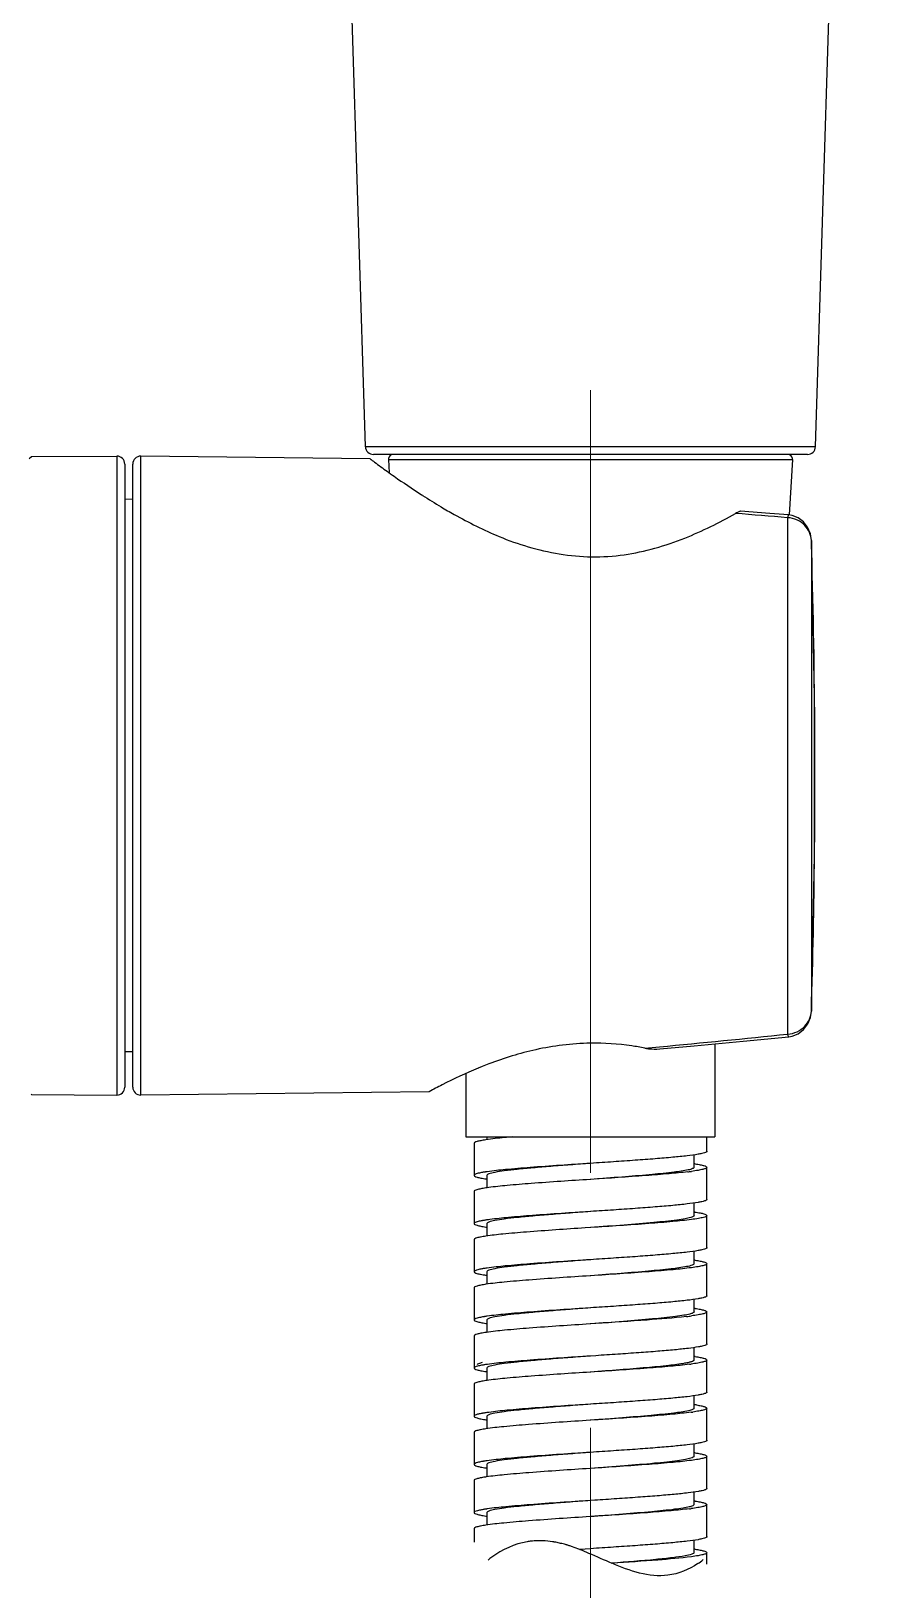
# Model space of a CAD drawing. Extents: x 0 to 3160, y 0 to 2315.
# Drawn here: x 1161 to 1213.7, y 747.1 to 844.2 of the extents above; entities that cross this region are included whole.
import ezdxf

# ---------------------------------------------------------------- set-up
doc = ezdxf.new("R2010")
doc.units = 0
doc.header["$LTSCALE"] = 10
doc.header["$MEASUREMENT"] = 0
doc.linetypes.add('CENTER2', pattern=[28.575000000000003, 19.05, -3.175, 3.175, -3.175])
doc.layers.add('Cneter', color=1, linetype='CENTER2', lineweight=13)
doc.layers.add('DEF_LAYER_ASSEM_MEMBER', color=7, linetype='CONTINUOUS')

msp = doc.modelspace()

# ---------------------------------------------------------------- linework, layer by layer
at = {"layer": 'Cneter', "lineweight": 5, "ltscale": 0.5}
msp.add_line((1195.852421670226, 344.4308656690952), (1195.852421670225, 821.803184180372), dxfattribs=at)
at = {"layer": 'DEF_LAYER_ASSEM_MEMBER', "color": 7, "linetype": 'Continuous'}
for p, q in [((1181.837313197425, 818.287597134572), (1178.018502439025, 940.727597138972)), ((1209.867530142924, 818.287597134572), (1213.686340901325, 940.727597138972)), ((1160.905717692024, 817.558895731372), (1161.047325866724, 817.6678434364719)), ((1161.047325866724, 817.6678434364719), (1161.052421670224, 817.671776772972)), ((1161.052418028024, 817.671776751372), (1166.352421670224, 817.703184180372)), ((1166.352421670224, 817.703184180372), (1166.352421670224, 777.9031841803719)), ((1182.128562147725, 817.534435474972), (1167.852421670224, 817.703184180372)), ((1167.852421670224, 777.9031841803719), (1167.852421670224, 817.703184180372)), ((1209.367773058125, 817.803184180372), (1182.337070282224, 817.803184180372)), ((1183.271890622825, 817.484869618472), (1183.322133041725, 816.6634133302721)), ((1208.432952717524, 817.484869618472), (1208.222001098425, 814.035841133872)), ((1166.852421670224, 817.203184180372), (1166.852421670224, 778.4031841803719)), ((1167.352421670224, 778.4031841803719), (1167.352421670224, 817.203184180372)), ((1167.352421670224, 815.0077236970719), (1166.852421670224, 815.013633862572)), ((1185.328347249525, 815.300245571672), (1185.386190120925, 815.2630016835719)), ((1185.386190120925, 815.2630016835719), (1185.396871345924, 815.256138168172)), ((1167.352421670224, 780.598644663672), (1166.852421670224, 780.592734498172)), ((1203.602421670225, 781.092878354772), (1203.602421670225, 775.303184180372)), ((1188.102421670225, 779.249347691272), (1188.102421670225, 775.303184180372)), ((1161.051931880124, 777.934594490272), (1166.352421670224, 777.9031841803719)), ((1185.805731297524, 778.115398242172), (1167.852421670224, 777.9031841803719)), ((1188.102421670225, 775.303184180372), (1203.602421670225, 775.303184180372)), ((1188.602421670225, 774.9031841803719), (1188.602421670225, 772.9031841803719)), ((1189.402421670225, 775.303184180372), (1189.402421670225, 775.124036578772)), ((1203.102421670225, 774.4031841803719), (1203.102421670225, 775.303184180372)), ((1202.302421670224, 773.4031841803719), (1202.302421670224, 774.1812438067719)), ((1189.402421670225, 772.9031841803719), (1189.402421670225, 772.125927574672)), ((1195.872296243125, 773.654492978572), (1195.852421676525, 773.6531840744719)), ((1203.102421670225, 771.4031841803719), (1203.102421670225, 773.4031841803719)), ((1188.602421670225, 771.9031841803719), (1188.602421670225, 769.9031841803719)), ((1195.852421685525, 772.6531839807719), (1195.832670973824, 772.651883254772)), ((1195.872114605924, 772.654480901172), (1195.852421685525, 772.6531839807719)), ((1202.302421670224, 770.4031841803719), (1202.302421670224, 771.182674673372)), ((1189.402421670225, 769.9031841803719), (1189.402421670225, 769.1235950365719)), ((1195.872131920724, 770.6544821727721), (1195.852421674725, 770.6531841168719)), ((1202.312741959725, 770.628107020772), (1202.335292562325, 770.6248130511719)), ((1203.102421670225, 768.4031841803719), (1203.102421670225, 770.4031841803719)), ((1188.602421670225, 768.9031841803719), (1188.602421670225, 766.9031841803719)), ((1195.852421651124, 769.653184434672), (1195.517591595025, 769.631125356872)), ((1195.872210443925, 769.654487679972), (1195.852421651124, 769.653184434672)), ((1202.302421670224, 767.4031841803719), (1202.302421670224, 768.1777678722719)), ((1189.402421670225, 766.9031841803719), (1189.402421670225, 766.125456784872)), ((1195.872210443625, 767.654487679972), (1195.852421651124, 767.653184434672)), ((1203.102421670225, 765.4031841803719), (1203.102421670225, 767.4031841803719)), ((1195.852421669025, 766.653184180272), (1195.832568326025, 766.651876671872)), ((1195.872275016624, 766.654491688972), (1195.852421669025, 766.653184180272)), ((1188.602421670225, 765.9031841803719), (1188.602421670225, 763.9031841803719)), ((1202.302421670224, 764.4031841803719), (1202.302421670224, 765.180911575872)), ((1195.872275015724, 764.654491688872), (1195.852421669125, 764.653184180272)), ((1203.102421670225, 762.4031841803719), (1203.102421670225, 764.4031841803719)), ((1189.373130195625, 763.125339653372), (1189.358800068824, 763.1232269200719)), ((1189.402421670225, 763.9031841803719), (1189.402421670225, 763.128600488472)), ((1195.852421686525, 763.653183931872), (1195.832632898925, 763.651880687272)), ((1196.187251745325, 763.6752430038721), (1195.852421686525, 763.653183931872)), ((1188.602421670225, 762.9031841803719), (1188.602421670225, 760.9031841803719)), ((1202.302421670224, 761.4031841803719), (1202.302421670224, 762.182773324172)), ((1189.373130195625, 761.125339653372), (1189.358800068824, 761.1232269200719)), ((1196.187251745325, 761.6752430038721), (1195.852421686624, 761.653183931872)), ((1203.102421670225, 759.4031841803719), (1203.102421670225, 761.4031841803719)), ((1189.358800068824, 760.683141440672), (1189.373130195625, 760.681028707372)), ((1189.373130195625, 760.681028707372), (1189.395240924325, 760.6778050292719)), ((1189.402421670225, 760.9031841803719), (1189.402421670225, 760.125782981672)), ((1195.852421680625, 760.653184035972), (1195.832683425825, 760.6518841340719)), ((1195.872123636725, 760.654481547772), (1195.852421680625, 760.653184035972)), ((1188.602421670225, 759.9031841803719), (1188.602421670225, 757.9031841803719)), ((1202.302421670224, 758.4031841803719), (1202.302421670224, 759.1828894424721)), ((1195.872123636725, 758.654481547772), (1195.852421680725, 758.653184035972)), ((1203.102421670225, 756.4031841803719), (1203.102421670225, 758.4031841803719)), ((1189.402421670225, 757.9031841803719), (1189.402421670225, 757.123387081772)), ((1195.852421651924, 757.6531844049721), (1195.832731404625, 757.651887658872)), ((1195.872179347624, 757.654485592472), (1195.852421651924, 757.6531844049721)), ((1188.602421670225, 756.9031841803719), (1188.602421670225, 754.9031841803719)), ((1195.872186798425, 755.654486098872), (1195.852421651424, 755.653184418272)), ((1202.302421670224, 755.4031841803719), (1202.302421670224, 756.178789394972)), ((1203.102421670225, 753.4031841803719), (1203.102421670225, 755.4031841803719)), ((1189.402421670225, 754.9031841803719), (1189.402421670225, 754.126850578672)), ((1195.852421675724, 754.653184075172), (1195.832592696925, 754.651878173772)), ((1195.872296202325, 754.6544929766719), (1195.852421675724, 754.653184075172)), ((1188.602421670225, 753.9031841803719), (1188.602421670225, 751.9031841803719)), ((1196.115778582624, 752.670531950472), (1195.852421685625, 752.6531839668719)), ((1202.302421670224, 752.4031841803719), (1202.302421670224, 753.182090747172)), ((1203.102421670225, 750.4031841803719), (1203.102421670225, 752.4031841803719)), ((1189.373237337825, 752.1253553797719), (1189.358806519725, 752.123227873272)), ((1189.368141774724, 751.681762161772), (1189.390793503825, 751.678450307272)), ((1189.402421670225, 751.9031841803719), (1189.402421670225, 751.124693947572)), ((1195.852421675025, 751.653184094472), (1195.832692731025, 751.651884806872)), ((1195.872129441424, 751.6544819874721), (1195.852421675025, 751.653184094472)), ((1188.602421670225, 750.9031841803719), (1188.602421670225, 750.063606745972)), ((1195.852421670124, 749.6531841803719), (1195.185622214324, 749.609208476372)), ((1195.872158277624, 749.654483656772), (1195.852421678224, 749.653183862072)), ((1202.302421670224, 749.4031841803719), (1202.302421670224, 750.181257295272)), ((1202.314547293625, 749.627845760872), (1202.337232218525, 749.624528032972)), ((1197.203941718725, 748.753978176472), (1197.182002024424, 748.7523178147719)), ((1203.102421670225, 748.6897110754719), (1203.102421670225, 749.4031841803719))]:
    msp.add_line(p, q, dxfattribs=at)
at = {"layer": 'DEF_LAYER_ASSEM_MEMBER', "color": 9, "linetype": 'Continuous'}
for p, q in [((1209.867530142924, 818.287597134572), (1181.837313197425, 818.287597134572)), ((1183.271890622825, 817.484869618472), (1208.432952717524, 817.484869618472)), ((1208.127187312525, 813.867700097172), (1208.127187312525, 781.705723287772)), ((1209.608630981324, 812.453038437972), (1209.608383499425, 812.453061172072)), ((1209.608388726225, 812.453617188572), (1209.608391158024, 783.132752002772)), ((1209.608630867825, 783.132838290172), (1209.608391138924, 783.132747605672)), ((1199.235903221025, 780.831352312372), (1200.157898824325, 780.916001103072))]:
    msp.add_line(p, q, dxfattribs=at)
at = {"layer": 'DEF_LAYER_ASSEM_MEMBER', "color": 7, "linetype": 'Continuous'}
for points in [[(1208.194755607625, 814.037554393972), (1207.018542722525, 814.130456643572), (1205.713022670525, 814.231909188772), (1205.213448787325, 814.270277020072)], [(1208.785103786825, 813.856322136972), (1208.414381093125, 814.002005459172), (1208.194777357525, 814.0375062091721)], [(1209.608630144025, 812.4530379804719), (1209.545858327325, 812.864229741672), (1209.376190945025, 813.267853661072), (1209.115772789625, 813.6067090311719), (1208.785103350125, 813.856322253272)], [(1209.608631721225, 783.1328369399721), (1209.808047771525, 792.851447303872), (1209.808464376624, 802.6990036375719), (1209.608631000924, 812.4530381914719)], [(1208.216025883525, 781.539534229672), (1208.423504133724, 781.576802216472), (1208.796478981624, 781.729326045072), (1209.127757754425, 781.986981670172), (1209.386522175525, 782.334047865072), (1209.552091646825, 782.743914385972), (1209.608630860424, 783.1328384215719)], [(1200.170672574724, 780.779426318372), (1202.319175823325, 780.9724388161719), (1205.359574583125, 781.257796625672), (1208.215951648925, 781.539480196272)]]:
    msp.add_lwpolyline(points, dxfattribs=at)
for centre, radius, start, end in [((1166.352421670224, 817.203184180372), 0.5, 0, 90), ((1167.852421670224, 817.203184180372), 0.5, 90, 180), ((1182.337070182425, 818.303184180372), 0.5, 181.7864333037008, 270.0000114385033), ((1183.571331062324, 817.5031841803719), 0.3, 89.99999999989578, 183.5000000588004), ((1208.133512278025, 817.5031841803719), 0.3, 356.4999999411994, 90), ((1209.367773158025, 818.303184180372), 0.5, 269.9999885614967, 358.213566696299), ((1207.081628110524, 848.992567679172), 40.1045552537, 237.2683164161025, 239.2011498036953), ((1199.094756457124, 754.769512943672), 26.8387638177, 112.3185943363996, 112.4322723753004), ((1198.907273310225, 755.227816710172), 26.3435952615, 111.810187318405, 112.3199116026936), ((1198.464604588525, 756.339926838372), 25.1466243139, 110.8171967337985, 111.8152070596958), ((1166.352421670224, 778.4031841803719), 0.5, 270, 0), ((1167.852421670224, 778.4031841803719), 0.5, 180, 270), ((1190.586072470124, 764.7318017227719), 8.4806296143, 98.79525624508152, 99.54061305668812), ((1190.876883015225, 762.8651566357719), 10.3697911926, 98.41282127209496, 98.8061597138136), ((1191.098882394124, 761.366461845672), 11.8848389458, 98.10273072908774, 98.41448420891682), ((1199.723854145025, 791.440169893472), 18.4447423438, 276.8060173325975, 277.5319596617882), ((1200.754705810525, 762.8775526172719), 10.8628600536, 81.40759641629646, 81.58932090648186), ((1191.196647820824, 759.7066789431719), 12.5518174809, 97.69702829578218, 98.53160821380175), ((1191.034398811725, 783.996241594172), 11.4365137419, 261.517591184105, 261.7747665149923), ((1189.712426776525, 766.5128223192719), 3.6200048984, 101.5193611698053, 102.571268697601), ((1190.462073340225, 762.481811073872), 7.7204361088, 99.22247979349952, 99.69816435820316), ((1190.727521664225, 760.840784513772), 9.3827929239, 98.57317127881404, 99.21644764700416), ((1191.069393618024, 758.577335803272), 11.6719141908, 98.04100155500166, 98.57628533879918), ((1191.493248898424, 755.5701331180719), 14.7088403589, 97.42719439289964, 98.03724398690939), ((1200.722049427225, 759.655365397772), 11.0874404275, 81.49797574390993, 81.63365850090032), ((1190.973144066324, 780.585867356272), 11.021589329, 261.4674992722865, 261.6112282239043), ((1190.275348263624, 760.578113508672), 6.6083550588, 99.52538514650438, 100.3155251527912), ((1190.499540561425, 759.2530971135719), 7.9522032074, 99.19105716969645, 99.53858080860877), ((1190.739268751825, 757.762717934472), 9.461738913200001, 98.55413121199126, 99.18255768810192), ((1191.039433771525, 755.776026290172), 11.4709778974, 98.154097651702, 98.56071432319321), ((1200.723214895925, 756.668100794872), 11.074668806, 81.44142862470305, 81.66795024720815), ((1190.947482270025, 777.4107390155721), 10.8445891958, 261.4009734710917, 261.5871051464852), ((1190.506317744325, 756.212872426872), 7.9929969925, 99.25970873048345, 99.42189980638679), ((1190.585559243124, 755.726568206272), 8.4857149732, 99.07325641121132, 99.25942374518286), ((1190.790644686424, 754.431540076572), 9.796880631599999, 98.46650711511376, 99.06329696760086), ((1191.071218514025, 752.556593983672), 11.6927030717, 98.13381101820492, 98.47368831990558), ((1199.633198133425, 783.1367361037719), 19.1471785882, 276.5991959460949, 277.5455055997915), ((1200.757361070225, 753.8956293448721), 10.8445891961, 81.40097347080182, 81.58710514619538), ((1190.981628451024, 774.638267609872), 11.0746688505, 261.4414286250193, 261.6679502466025), ((1190.520693734925, 753.1316430733721), 8.0754785354, 99.00034647031093, 99.63822311601155), ((1190.822111298725, 751.229722786572), 10.0011351253, 98.4134072221945, 99.00131515338148), ((1191.132136346424, 749.137428312472), 12.1162750446, 98.06289613328568, 98.34753706939144), ((1199.817085221325, 778.731867244172), 17.7303339495, 277.1257765103949, 277.4934030528041), ((1200.747349332424, 750.826223817472), 10.9147129957, 81.4346971634132, 81.58923104308451), ((1191.199541049425, 747.687313873372), 12.571396831, 97.68384921128158, 98.53630608730477), ((1200.173410138425, 773.027822741272), 15.0029139635, 277.4820111120856, 277.889903053486), ((1200.693637167325, 747.463184713572), 11.281708373, 81.5419169548814, 81.66820066789884), ((1200.918745902224, 748.962462813572), 9.7656267513, 80.90328098458428, 81.55445988178306), ((1189.623686917224, 754.925101075072), 3.1982955424, 101.6029671451975, 103.4608328510137), ((1190.466614722624, 750.455929371272), 7.746711970800001, 99.18844591559082, 99.71117318131093), ((1190.741792042324, 748.7501424658719), 9.4745519749, 98.5481359464942, 99.18398725208641), ((1191.099605716724, 746.371263950072), 11.880189847, 97.96837724140482, 98.54930170151916), ((1191.001045371325, 768.774492014972), 11.2122686116, 261.5231062142161, 261.6526218163162), ((1191.402399145424, 744.2229027417719), 14.0497834007, 97.70519716428599, 97.97673732409913), ((1200.724005551525, 744.673355895672), 11.0693544981, 81.44097866379339, 81.66525294391036), ((1190.236240600125, 748.802547435072), 6.3805416737, 99.54203364031966, 100.519141670915), ((1190.492342650025, 747.2968084617719), 7.9079024991, 99.20230661780438, 99.56341217279954), ((1190.734884870625, 745.791083638572), 9.4330360618, 98.56156206601564, 99.19394734421606), ((1190.949741943225, 765.425920266372), 10.8599379091, 261.405194673396, 261.5905052247918), ((1191.039547495025, 743.7759396467719), 11.47108005, 98.1473176446886, 98.5679010931144), ((1190.872267181624, 743.895743579572), 10.3388579701, 98.41467898368404, 98.8202694176974), ((1200.747917406725, 741.8302173028719), 10.9106793494, 81.43236562711856, 81.58919217980655), ((1190.521170116225, 744.128625114372), 8.0785338562, 99.00151037581186, 99.63513185389188), ((1190.821971469625, 742.2306365063721), 10.0002107789, 98.41334331169298, 99.00229244508952), ((1190.966467984725, 762.5394513418719), 10.9747009529, 261.4564152735009, 261.6258123613027), ((1191.132812849425, 740.1327748634719), 12.120977412, 98.06173196769596, 98.34699569281943), ((1199.831535091224, 769.620900582472), 17.6184308933, 277.1592593603029, 277.4876986030028), ((1192.667977535425, 745.607952984172), 4.5424899779, 97.94172146609928, 99.45117354360224), ((1192.669599284224, 745.596266787172), 4.554288164, 96.69653104359759, 97.94161531419275), ((1192.671978813624, 745.575910576872), 4.5747829768, 95.49076383400391, 96.69640010979201), ((1192.681766837625, 745.452169033272), 4.698893787, 89.49939399610464, 95.46519252669653), ((1192.682320550325, 745.2314140563719), 4.919636126399999, 88.04302721160727, 89.52830549470221), ((1192.680038079525, 745.157487383872), 4.9935976314, 87.7195517676918, 88.04581972569994), ((1192.582983987625, 744.237098405872), 5.919627855700001, 80.88989358090052, 81.10897773321825), ((1192.575986946525, 744.193468849672), 5.9638149213, 80.66654871600235, 80.88988575568149), ((1192.568333108525, 744.146912801872), 6.0109959219, 80.43052798918177, 80.66652915101258), ((1192.559589177825, 744.0950727837719), 6.0635681939, 80.16978707791641, 80.43048832678468), ((1192.546062630125, 744.017279825172), 6.1425283722, 79.7133349267868, 80.16935399580123), ((1192.525497415424, 743.904133196672), 6.2575287493, 79.17974062680547, 79.71306294620577), ((1192.442265099725, 743.483612503272), 6.6861986558, 76.55722386298007, 79.15567173169188), ((1192.231513395925, 742.603395455572), 7.5912943545, 74.15153533900177, 76.55458230521762), ((1192.043501255625, 741.927123055272), 8.293205718, 73.68557613699902, 74.1779314832039), ((1191.990235509325, 741.744493140272), 8.483444761, 73.52526966479455, 73.68680049660001), ((1191.945263744724, 741.592735939872), 8.6417252077, 73.17763538370603, 73.52468455758391), ((1191.857498946624, 741.303140796472), 8.944327205, 72.62193821020004, 73.17636298680455), ((1191.643015462424, 740.623227220472), 9.657267037999999, 71.37012689229614, 72.61232761539652), ((1190.945840839925, 738.586749965272), 11.8097560403, 68.96079428001143, 71.32120161180212), ((1200.743847320325, 738.803703917372), 10.9375093131, 81.44110394810363, 81.62329631520112), ((1194.034696972124, 743.113827048172), 7.4034292129, 125.7580310576104, 128.0164339249047), ((1199.288202025925, 753.546491178172), 5.8179814499, 303.9827294462981, 308.1400318131956)]:
    msp.add_arc(centre, radius, start, end, dxfattribs=at)
at = {"layer": 'DEF_LAYER_ASSEM_MEMBER', "color": 9, "linetype": 'Continuous'}
for centre, radius, start, end in [((1130.620231723025, -115.708434165028), 932.8017568350999, 85.23377044058655, 85.43294212738355), ((732.0900715695243, 797.792793346972), 477.743323319, 0.3869473481986553, 1.758549388899442), ((732.1047537870245, 797.793139965072), 477.7286390955001, 359.4118021914009, 0.3869176701006348), ((732.0984869855247, 797.7933674557719), 477.7349079022, 358.2414446284001, 359.4117826251002), ((1144.616659769825, 1382.001770601972), 603.6463629724, 275.2792264512057, 276.0393509887951)]:
    msp.add_arc(centre, radius, start, end, dxfattribs=at)
at = {"layer": 'DEF_LAYER_ASSEM_MEMBER', "color": 7, "linetype": 'Continuous'}
for points, start_tangent, end_tangent in [([(1182.128669270224, 817.5343490572722), (1182.404444830025, 817.327251013572), (1183.191331437924, 816.754528179672)], (0.7866942347028323, -0.6173428391787867), (0.8137035062347726, -0.5812801423936977)), ([(1183.191331437924, 816.754528179672), (1183.631941996625, 816.4428715110719), (1185.328347249525, 815.300245571672)], (0.8137035062637212, -0.5812801423531742), (0.8403677681281672, -0.542016618095131)), ([(1186.547068049925, 814.543950940472), (1187.371823511924, 814.0683818073721), (1190.168238928324, 812.697134135872)], (0.8593969202907593, -0.5113090390309547), (0.9220045664061383, -0.3871790019180135)), ([(1197.951670075924, 811.558100030572), (1201.730038669225, 812.5989222722719), (1204.895331377024, 814.1315128828719)], (0.9893205822918572, 0.1457559105275012), (0.8711270458472671, 0.4910577053599847)), ([(1205.213445929626, 814.2702747715721), (1205.164399596025, 814.2618394968721), (1205.091284832525, 814.2332817658721), (1204.999886598725, 814.188558428272), (1204.895328099225, 814.131510985972)], (-0.9970956625074181, 0.07615930546488188), (-0.8702843029944957, -0.4925497253693123)), ([(1190.168238928324, 812.697134135872), (1191.973042955425, 812.0554548405721), (1193.911902203226, 811.613962977772), (1195.930331718725, 811.430939582972), (1197.951670075924, 811.558100030572)], (0.9220045664077534, -0.3871790019141672), (0.9893205822915226, 0.1457559105297711)), ([(1195.853343805625, 781.138243352972), (1194.114778057626, 781.018809345672), (1192.449597170525, 780.731049842972), (1189.527808020725, 779.844955693572)], (-0.9998933853650519, -0.01460198285220519), (-0.9347320915111867, -0.3553532286319103)), ([(1199.235903221025, 780.831352312372), (1198.419626345624, 780.9697263961721), (1195.853343805625, 781.138243352972)], (-0.9817086262244392, 0.190389530165198), (-0.9998933853649258, -0.01460198286084056)), ([(1199.235903221025, 780.831352312372), (1199.470713310725, 780.794020965172), (1200.170673829424, 780.779394590572)], (0.9817094353458868, -0.1903853580317037), (0.9961047476394415, 0.08817784149186686)), ([(1188.853323721824, 779.577420932672), (1186.615889883024, 778.541585428872), (1185.805731292226, 778.1153983183721)], (-0.9243315268407238, -0.3815903936006464), (-0.8794250606311043, -0.4760373543473021)), ([(1161.052421670224, 777.9352096450721), (1161.050707602125, 777.936079769272), (1161.025023532725, 777.9557065770722)], (-0.9006192646520488, 0.4346089508254555), (-0.792179162654724, 0.6102885991526144)), ([(1189.335755762525, 775.119789021872), (1189.018105007325, 775.065645207972), (1188.788203950725, 775.0114921142721), (1188.649014040625, 774.957336923372), (1188.602456039725, 774.903184219672)], (-0.9888981810828126, -0.148594708691477), (-0.001015665931367976, -0.999999484211225)), ([(1191.001224774024, 775.3031841803721), (1190.507500869425, 775.257376681172), (1189.335755762525, 775.119789021872)], (-0.9960962591371468, -0.08827367972947645), (-0.9888981810827965, -0.1485947086915848)), ([(1203.102397162525, 774.403183936472), (1203.067587703025, 774.356390751472), (1202.963595195425, 774.3095975658721), (1202.791268301625, 774.262804380872), (1202.552442614225, 774.2160111962721), (1201.884689561225, 774.1224248266719), (1200.985931834125, 774.0288384570721), (1199.890597012124, 773.935252087472), (1198.640626404024, 773.8416657177721), (1197.283876289225, 773.748079348172), (1195.872296243125, 773.654492978572)], (-0.001488432641152722, -0.9999988922835231), (-0.9978383636373661, -0.06571605628386029)), ([(1188.602426996224, 772.9031843174721), (1188.649802837425, 772.848595641572), (1188.791138232625, 772.794006965772), (1189.024757131624, 772.739418289872), (1189.347447246425, 772.684829614072)], (-0.001012608155520544, -0.9999994873122303), (0.9890557954855478, -0.1475419717112748)), ([(1188.802052871725, 773.0154881025719), (1188.652549400725, 772.9593362099721), (1188.602426996224, 772.9031843174721)], (-0.9623356965803224, -0.2718639495910882), (-0.001012608254229985, -0.9999994873121303)), ([(1189.180436312226, 773.095130345172), (1189.068004360725, 773.0752197845721), (1188.802052871725, 773.0154881025719)], (-0.9861226343297451, -0.1660185232513642), (-0.9623356965648533, -0.2718639496458453)), ([(1195.852421645724, 773.6531844683722), (1194.594098826825, 773.559434411472), (1193.384137303924, 773.465684354572), (1192.269017565625, 773.3719342976719), (1191.291590283426, 773.2781842406721), (1190.489445094025, 773.1844341837722), (1189.893425236324, 773.090684126872), (1189.526407197624, 772.996934069972), (1189.433480097525, 772.950059041472), (1189.402472035325, 772.9031840129719)], (-0.9972712764404918, -0.07382412333886633), (0.000740305842986472, -0.9999997259735921)), ([(1195.852421676525, 773.6531840744719), (1192.093308876624, 773.392918909972), (1190.563297304126, 773.2627863277721), (1189.423733164124, 773.132653745572)], (-0.9978383810452979, -0.06571579195976744), (-0.9900090219717396, -0.1410040297812795)), ([(1201.909708302925, 773.125406402572), (1200.754077074725, 773.007675027272), (1199.301932276526, 772.8899436518722), (1195.872114605924, 772.6544809011721)], (-0.9928945393926079, -0.1189976203305824), (-0.9978384324009216, -0.0657150121636708)), ([(1201.947676950925, 773.244093271272), (1201.061521022225, 773.102047816772), (1199.717729862924, 772.960002362172), (1198.034378134925, 772.8179569076719), (1196.159325027324, 772.675911453072)], (-0.9753301491421618, -0.2207512178320398), (-0.997265053699924, -0.07390813668932382)), ([(1202.302371305125, 773.403184347772), (1202.280054861424, 773.3634115785719), (1202.213080059625, 773.323638809472), (1201.947676950925, 773.244093271272)], (0.0007403057145032931, -0.9999997259736871), (-0.9753301491168884, -0.2207512179437035)), ([(1203.102371006225, 773.403184108272), (1203.041081647824, 773.341030741572), (1202.858053537925, 773.278877374772), (1202.556561862625, 773.2167240079721), (1202.141576236724, 773.1545706412721)], (-0.0003846177931021921, -0.9999999260345739), (-0.9913484349048916, -0.131256545023943)), ([(1202.377663273525, 773.6184900818721), (1202.691729322024, 773.5646635884722), (1202.918871611625, 773.510837095072), (1203.056399238126, 773.457010601672), (1203.102371006225, 773.403184108272)], (0.9887734818295132, -0.1494222260265916), (-0.0003846177152204259, -0.999999926034604)), ([(1189.334522983425, 772.119600161072), (1189.017346640824, 772.0654961060719), (1188.787836602924, 772.011392051072), (1188.648949614725, 771.957287996072), (1188.602446727625, 771.903183941072)], (-0.9888748417771437, -0.1487499489083247), (0.001458811568970229, -0.999998935933837)), ([(1195.832670973824, 772.651883254772), (1192.167911255625, 772.398644828672), (1190.660210212824, 772.272025615672), (1189.515522821625, 772.145406402572)], (-0.9978384356868671, -0.0657149622687715), (-0.9909366033971061, -0.1343303690451516)), ([(1203.102373604325, 771.403184330172), (1203.067630863626, 771.356390445272), (1202.963544338026, 771.3095965604721), (1202.791303044424, 771.262802675672), (1202.552397489325, 771.216008790772), (1201.884667811725, 771.122421021172), (1200.985910228325, 771.028833251472), (1199.890535590425, 770.935245481772), (1198.640512230425, 770.841657712172), (1197.283725252725, 770.7480699424722), (1195.872131920724, 770.6544821727721)], (0.000802722987512538, -0.9999996778178508), (-0.9978384512224088, -0.06571472637137689)), ([(1188.924518828225, 770.0460413232721), (1188.683440577625, 769.9746126374721), (1188.622694285125, 769.9388982946721), (1188.602459630924, 769.903183951772)], (-0.975936036751857, -0.2180569929378063), (0.001283478599479445, -0.9999991763410032)), ([(1188.602459630924, 769.903183951772), (1188.649155951524, 769.848954593672), (1188.788702830125, 769.7947252355721), (1189.019249058724, 769.7404958774722), (1189.337866434224, 769.686266519372)], (0.001283478558615976, -0.9999991763410556), (0.9889301482431995, -0.1483818112023292)), ([(1189.161505661924, 770.091913400672), (1189.115661209925, 770.083912667772), (1188.989515217724, 770.059910469172)], (-0.985690318209745, -0.1685662973063469), (-0.9797747814974136, -0.2001034171164891)), ([(1195.852421693325, 770.653183892272), (1194.594087002325, 770.559433964272), (1193.384114020225, 770.4656840362721), (1192.269013309625, 770.371934108272), (1191.291621581625, 770.2781841803719), (1190.489480135925, 770.1844342523721), (1189.893413835624, 770.090684324372), (1189.526357555024, 769.996934396472), (1189.433529780425, 769.950059432472), (1189.402444021524, 769.903184468472)], (-0.9972712764406201, -0.07382412333713609), (-0.001477322723701989, -0.9999989087581898)), ([(1195.852421674726, 770.6531841168719), (1192.243100610524, 770.4043746247719), (1190.745112397325, 770.279969878772), (1189.591892107224, 770.1555651327719)], (-0.997838467689589, -0.06571447632670901), (-0.9915806376308878, -0.1294906910767031)), ([(1202.140216527326, 770.154392885772), (1200.992106050025, 770.0294137521719), (1199.493881378325, 769.9044391185719), (1195.872210443925, 769.6544876799721)], (-0.9913659211210899, -0.1311244082531298), (-0.9978383979783513, -0.06571553484525533)), ([(1202.096420860425, 770.282184098372), (1201.747963471625, 770.203761934072), (1201.240836732225, 770.1253506613721), (1199.809100115625, 769.9685064370719), (1197.954228727925, 769.8116659342721), (1195.874588305624, 769.654825254272)], (-0.9590458656349364, -0.2832508210200559), (-0.9972713151005934, -0.07382360108754599)), ([(1202.302421670224, 770.4031841803719), (1202.250661014025, 770.342726695672), (1202.096420860425, 770.282184098372)], (0, -1), (-0.9590458656887377, -0.2832508208378926)), ([(1202.893464672726, 770.2882701781721), (1202.582851052725, 770.221323626172), (1202.140216527326, 770.154392885772)], (-0.9638588641780429, -0.2664133816935872), (-0.99136592112733, -0.1311244082059504)), ([(1202.361264882525, 770.6209619581722), (1202.682289462725, 770.566527485172), (1202.914702225725, 770.512073069272), (1203.055287525324, 770.457591410972), (1203.102421670225, 770.4031841803719)], (0.9890091009464593, -0.1478546524295964), (0, -1)), ([(1203.102421670225, 770.4031841803719), (1203.049939171525, 770.3457661220721), (1202.893464672726, 770.2882701781721)], (0, -1), (-0.9638588641709398, -0.266413381719286)), ([(1189.331894362124, 769.1192023484721), (1189.015820969224, 769.0651978424721), (1188.787179514125, 769.011193336572), (1188.648756262225, 768.957188830572), (1188.602471869525, 768.903184324672)], (-0.9888447814381529, -0.1489496499577353), (-0.0007601393327577796, -0.9999997110940557)), ([(1195.517591595025, 769.631125356872), (1191.865430635825, 769.375163852372), (1190.404117046825, 769.247183100572), (1189.331894362124, 769.1192023484721)], (-0.9978337672230393, -0.06578581146020403), (-0.9888447814358753, -0.1489496499728561)), ([(1203.102421670225, 768.4031841803719), (1203.067580499425, 768.3564317384721), (1202.963582470925, 768.309608998072), (1202.791283792324, 768.2627932056721), (1202.552403023526, 768.216003292272), (1201.884651630725, 768.122425598972), (1200.985905288425, 768.0288351294721), (1199.890572518924, 767.935249053672), (1198.640585081725, 767.8416617742719), (1197.283806230925, 767.748074730972), (1195.872210443625, 767.6544876799721)], (0, -1), (-0.9978383979791206, -0.06571553483357113)), ([(1188.602471869525, 766.903184324672), (1188.648372566025, 766.849401917872), (1188.785673398926, 766.7956195111719), (1189.012449336625, 766.7418371043719), (1189.326015081325, 766.688054697672)], (-0.0007601393397199768, -0.9999997110940506), (0.9887560738913028, -0.1495373744020426)), ([(1188.671946046326, 766.969360650972), (1188.641570998824, 766.952816569372), (1188.602471869525, 766.903184324672)], (-0.902684110039267, -0.4303038432115345), (-0.0007601396606361635, -0.9999997110938065)), ([(1189.091998007026, 767.0796547685721), (1188.835271363724, 767.024507709772), (1188.671946046326, 766.969360650972)], (-0.9837844989944682, -0.1793545637506992), (-0.9026841101303611, -0.4303038430204385)), ([(1195.852421654025, 767.653184360972), (1194.594102461125, 767.559434286272), (1193.384129680525, 767.4656842348721), (1192.268997590624, 767.3719341767719), (1191.291585567124, 767.2781841198721), (1190.489468472325, 767.184434063072), (1189.893446821426, 767.090684006072), (1189.526403643124, 766.996933949172), (1189.433503783925, 766.9500589207719), (1189.402444021524, 766.903183892272)], (-0.9972713451889444, -0.07382319462765997), (0.001477322708505471, -0.9999989087582123)), ([(1195.852421651124, 767.653184434672), (1192.082789620225, 767.3921095471719), (1190.550707832125, 767.261572106772), (1189.412436934525, 767.1310346660721)], (-0.997838411709023, -0.06571532635553652), (-0.9898769403062083, -0.1419283024981959)), ([(1202.149999289125, 767.1556901141721), (1201.002542275225, 767.030390507872), (1199.502444781924, 766.905090901572), (1195.872275016624, 766.654491688972)], (-0.9912818644278828, -0.1317583593415653), (-0.9978383574949194, -0.06571614955124443)), ([(1201.840394838225, 767.221365998572), (1200.878135689524, 767.079733326872), (1199.476895626224, 766.9381006552721), (1197.759085976225, 766.7964679835721), (1195.874726112224, 766.654835311972)], (-0.9807354521030325, -0.1953406588200749), (-0.9972711880566543, -0.07382531728390566)), ([(1202.302371305125, 767.4031840129719), (1202.273192787924, 767.3577295093719), (1202.185840347524, 767.3122750057719), (1201.840394838225, 767.221365998572)], (-0.0007403059076061995, -0.9999997259735441), (-0.9807354521050334, -0.1953406588100291)), ([(1203.102399390625, 767.403183932072), (1203.041602959024, 767.3413104775719), (1202.860244219925, 767.2794370230721), (1202.561407482025, 767.217563568672), (1202.149999289125, 767.1556901141721)], (-0.0015170924040293, -0.9999988492146568), (-0.9912818644267362, -0.1317583593501915)), ([(1202.371351187425, 767.619444818672), (1202.688084213224, 767.565379596972), (1202.917272081125, 767.511314375372), (1203.055955967225, 767.4572491536719), (1203.102399390625, 767.403183932072)], (0.9888600472636878, -0.1488482681311988), (-0.001517092452271618, -0.9999988492145836)), ([(1189.348237747125, 766.1216552632721), (1189.025197375825, 766.0670375545719), (1188.791352739424, 766.0124198459721), (1188.649843933325, 765.957802137372), (1188.602443949824, 765.9031844286719)], (-0.9890738868422349, -0.1474206443032793), (-0.001517092410120682, -0.9999988492146475)), ([(1195.832568326025, 766.651876671872), (1192.013735706724, 766.386765967572), (1190.475097412324, 766.2542106153719), (1189.348237747125, 766.1216552632721)], (-0.9978383574954416, -0.06571614954331598), (-0.9890738868442123, -0.1474206442900129)), ([(1203.102399390625, 765.403183932072), (1203.067584138525, 765.3563906668719), (1202.963596482526, 765.309597401672), (1202.791266256924, 765.2628041364719), (1202.552437243025, 765.2160108712719), (1201.884679931624, 765.1224243408719), (1200.985921672825, 765.0288378104719), (1199.890587660325, 764.935251280072), (1198.640615806225, 764.841664749672), (1197.283860745124, 764.748078219272), (1195.872275015724, 764.654491688872)], (-0.001517092401552398, -0.9999988492146606), (-0.9978383574953931, -0.06571614954405193)), ([(1188.793005383225, 764.012898520172), (1188.650259341425, 763.958041474472), (1188.602443949824, 763.9031844286719)], (-0.9606803836672037, -0.2776566232543977), (-0.001517092209214249, -0.9999988492149523)), ([(1189.197839825224, 764.0980411921719), (1189.076246055026, 764.076755524172), (1188.793005383225, 764.012898520172)], (-0.9865075730003102, -0.1637156327692556), (-0.9606803837130669, -0.2776566230957132)), ([(1195.852421669325, 764.6531841802721), (1194.594089284125, 764.559434201272), (1193.384128443025, 764.4656842221721), (1192.269025086624, 764.3719342430721), (1191.291613650325, 764.278184263972), (1190.489453799425, 764.184434284972), (1189.893400635525, 764.090684305872), (1189.526382256724, 763.996934326772), (1189.433500927925, 763.9500593372721), (1189.402472035325, 763.903184347772)], (-0.9972712204019646, -0.07382488034515285), (-0.0007403058812024241, -0.9999997259735637)), ([(1195.852421669125, 764.6531841802721), (1192.086939698825, 764.3924282951721), (1190.555666952924, 764.2620503525721), (1189.416871347826, 764.131672410072)], (-0.9978383735808388, -0.06571590530112591), (-0.9899309776828314, -0.1415509075347579)), ([(1202.041151350025, 764.2668205439721), (1201.671941417025, 764.1903206862721), (1201.153702718425, 764.113820828472), (1199.726584480125, 763.960821112872), (1197.905064431425, 763.807821397272), (1195.874544772424, 763.654821681672)], (-0.9671701642319575, -0.2541296390024756), (-0.9972713125013124, -0.0738236362008118)), ([(1201.833653361025, 764.116419474472), (1199.380304139825, 763.895831239172), (1196.187251745325, 763.6752430038722)], (-0.9932781646391673, -0.1157518364910345), (-0.9978337681697669, -0.06578579710031689)), ([(1202.302399318924, 764.403184468472), (1202.236720718925, 764.335002506272), (1202.041151350025, 764.2668205439721)], (0.001477322837083757, -0.9999989087580222), (-0.9671701642542518, -0.2541296389176275)), ([(1203.102371470825, 764.403184036072), (1203.041466478325, 764.3412268264719), (1202.859579016825, 764.2792696167719), (1202.559966542824, 764.2173124070722), (1202.147482678324, 764.155355197372)], (-0.0007601393004556623, -0.9999997110940803), (-0.991299976272928, -0.1316220233900572)), ([(1202.378828259124, 764.6183136630721), (1202.692394003724, 764.564531256372), (1202.919169941525, 764.510748849572), (1203.056470774424, 764.4569664428719), (1203.102371470825, 764.403184036072)], (0.9887560738913028, -0.1495373744020426), (-0.0007601393397199768, -0.9999997110940506)), ([(1188.602443949824, 763.9031844286719), (1188.648887373124, 763.849119207072), (1188.787571259324, 763.795053985372), (1189.016759127225, 763.7409887637722), (1189.333492152925, 763.686923542072)], (-0.001517092452271618, -0.9999988492145836), (0.9888600472636878, -0.1488482681311988)), ([(1189.358800068824, 763.1232269200719), (1189.031252207124, 763.0682162351721), (1188.794048748625, 763.013205550172), (1188.650541883325, 762.958194865272), (1188.602421670225, 762.9031841803719)], (-0.9892114653455608, -0.1464946307169267), (0, -1)), ([(1195.832632898925, 763.651880687272), (1192.037515721225, 763.388610170372), (1190.503320941924, 763.256974911872), (1189.373130195626, 763.1253396533721)], (-0.9978383992697406, -0.06571551523652475), (-0.9893988048112221, -0.1452239823105173)), ([(1203.102371470825, 762.403184036072), (1203.069512129225, 762.3576877215719), (1202.971138889226, 762.3121914070721), (1202.808163360124, 762.2666950925721), (1202.582143735225, 762.221198778072), (1201.949440073325, 762.1302061490719), (1201.095958957324, 762.039213519972), (1200.052632653425, 761.948220890972), (1198.857237896925, 761.8572282619721), (1197.553040757425, 761.766235632972), (1196.187251745325, 761.6752430038722)], (-0.0007601393401891338, -0.9999997110940501), (-0.997833768169845, -0.06578579709913035)), ([(1189.107984751025, 761.2442732892719), (1188.879277109424, 761.1737286061721), (1188.802455487626, 761.103183906172)], (-0.9740063594773656, -0.2265206650565223), (0.001450603217199846, -0.9999989478745998)), ([(1189.168644737126, 761.0931327005719), (1189.063496543425, 761.0743740644721), (1188.811387774224, 761.0180981562721)], (-0.9858512023325038, -0.1676228112744703), (-0.9638951391873193, -0.2662821072679468)), ([(1195.852421683624, 761.653184012872), (1194.594096280624, 761.5594340338721), (1193.384113959225, 761.4656840547722), (1192.268995792624, 761.371934075672), (1191.291606714124, 761.278184096672), (1190.489487086125, 761.184434117572), (1189.893441481026, 761.090684138472), (1189.526375123224, 760.996934159472), (1189.433531079824, 760.950059169872), (1189.402421670225, 760.9031841803719)], (-0.9972713465472709, -0.07382317627813945), (-7.661172524867638e-11, -1)), ([(1195.852421686625, 761.6531839318721), (1192.101597151324, 761.3935571108719), (1190.573240518725, 761.263743700472), (1189.432706659624, 761.133930289972)], (-0.9978384129997446, -0.06571530675688432), (-0.9901080549884942, -0.1403069472510223)), ([(1202.016495904224, 761.138478297972), (1200.862724124924, 761.017479110472), (1199.388898815724, 760.896479922872), (1195.872123636725, 760.654481547772)], (-0.9922652873104294, -0.1241354083199115), (-0.9978384452164537, -0.06571481756811225)), ([(1201.719548040225, 761.1986387258721), (1200.730630315024, 761.0626865103721), (1199.348875906925, 760.926734294872), (1197.685572117424, 760.7907820793721), (1195.874648838925, 760.6548298639719)], (-0.9844908211690486, -0.175436093874358), (-0.9972712482127994, -0.07382450465858258)), ([(1202.302399318924, 761.403183892272), (1202.265419481025, 761.352047600672), (1202.155012176225, 761.300911309072), (1201.972297323025, 761.2497750174721), (1201.719548040225, 761.1986387258721)], (-0.001477322703076568, -0.9999989087582203), (-0.9844908211573, -0.1754360939402872)), ([(1203.102371470825, 761.403184324672), (1203.040265975324, 761.3406263469719), (1202.854895561924, 761.278068369372), (1202.549503682424, 761.215510391772), (1202.129334204825, 761.152952414172)], (0.0007601393782343146, -0.9999997110940211), (-0.991448376270367, -0.1304994911517005)), ([(1202.372948978224, 761.6192023484721), (1202.689022371224, 761.5651978424721), (1202.917663826224, 761.511193336572), (1203.056087078125, 761.457188830572), (1203.102371470825, 761.403184324672)], (0.9888447814220168, -0.148949650064859), (0.0007601393327577796, -0.9999997110940557)), ([(1189.333492159026, 760.119444817872), (1189.016759141725, 760.0653795957719), (1188.787571232025, 760.0113143769721), (1188.648887313925, 759.9572491575719), (1188.602444040124, 759.903183926072)], (-0.9888600457043278, -0.1488482784906658), (0.001521605346750114, -0.9999988423579144)), ([(1188.811387774224, 761.0180981562721), (1188.654906461526, 760.9606411683719), (1188.602421670225, 760.9031841803719)], (-0.9638951391573292, -0.266282107376506), (0, -1)), ([(1188.602421670225, 760.9031841803719), (1188.650541883325, 760.8481734954721), (1188.794048748625, 760.7931628105721), (1189.031252207124, 760.7381521256721), (1189.358800068824, 760.683141440672)], (0, -1), (0.9892114653455608, -0.1464946307169267)), ([(1195.832683425825, 760.651884134072), (1192.170693557325, 760.3988576866722), (1190.663589172224, 760.272344462872), (1189.518659338025, 760.145831239172)], (-0.9978384474685202, -0.06571478337188459), (-0.9909651380191831, -0.1341197048558549)), ([(1203.102371470825, 759.403184324672), (1203.067631295925, 759.3563904010721), (1202.963543242225, 759.3095964775721), (1202.791299831125, 759.262802553972), (1202.552398355924, 759.216008630372), (1201.884668794825, 759.122420783272), (1200.985906637425, 759.028832936172), (1199.890526710925, 758.9352450890719), (1198.640502841726, 758.8416572419719), (1197.283717267125, 758.748069394872), (1195.872123636725, 758.654481547772)], (0.0007601393319460201, -0.9999997110940563), (-0.9978384452160635, -0.06571481757403892)), ([(1195.852421645225, 758.6531844683722), (1194.594098826624, 758.559434411472), (1193.384137303625, 758.465684354572), (1192.269017566325, 758.3719342975719), (1191.291590282825, 758.278184240772), (1190.489445092525, 758.1844341839719), (1189.893425251125, 758.090684125872), (1189.526407138125, 757.9969340744719), (1189.433480093326, 757.950059041872), (1189.402472213324, 757.903183999772)], (-0.9972712764395747, -0.07382412335125711), (0.0007436532852759937, -0.9999997234898574)), ([(1195.852421680725, 758.6531840359721), (1192.179199223125, 758.3995076376722), (1190.667036978625, 758.272669438372), (1189.518659338025, 758.145831239172)], (-0.9978384623130261, -0.0657145579668306), (-0.9909651380203093, -0.134119704847534)), ([(1201.968008915925, 758.248761018172), (1201.047361342825, 758.1002757946719), (1199.628360196924, 757.951790571772), (1197.847135640025, 757.8033053485719), (1195.874525182525, 757.654820125372)], (-0.9739291398642943, -0.2268524421803656), (-0.9972712692945536, -0.07382421987146565)), ([(1202.302375406524, 758.403184400872), (1202.281348835725, 758.364578546772), (1202.218230760725, 758.325972699072), (1201.968008915925, 758.248761018172)], (0.0009480472977354441, -0.9999995506030598), (-0.9739291398358099, -0.2268524423026559)), ([(1203.102406923825, 758.4031843985721), (1203.046975816925, 758.3441211232721), (1202.881666188924, 758.2850578600719), (1202.608845237225, 758.225994594872), (1202.232860009425, 758.1669313270721)], (0.001406855803980412, -0.9999990103778839), (-0.9905191887521364, -0.1373744398125429)), ([(1202.462706371924, 758.605265928572), (1202.740169014824, 758.554745490472), (1202.940684779124, 758.504225153572), (1203.061827194225, 758.453704792772), (1203.102406923825, 758.4031843985721)], (0.9873867830298894, -0.1583266897837703), (0.001406855843880324, -0.9999990103778277)), ([(1188.879185757224, 758.0355371215719), (1188.671995137424, 757.9693605308721), (1188.602444040124, 757.903183926072)], (-0.9722426987655727, -0.2339746454149165), (0.001521605470783202, -0.9999988423577257)), ([(1188.602444040124, 757.903183926072), (1188.649844146025, 757.848566215072), (1188.791352375524, 757.7939485489719), (1189.025196432925, 757.739330881672), (1189.348238696525, 757.684713048972)], (0.001521605392135315, -0.9999988423578453), (0.9890739957145359, -0.1474199138559045)), ([(1189.159886974225, 758.091635556772), (1189.111882342525, 758.083236397672), (1188.980418053726, 758.0580389208719)], (-0.9856482054798841, -0.1688123663547318), (-0.9793175564183629, -0.2023292457623632)), ([(1195.832731404625, 757.651887658872), (1191.994854160625, 757.3853003265721), (1190.452708733925, 757.252006660472), (1189.328654863925, 757.1187129943719)], (-0.9978384266348463, -0.06571509971760364), (-0.9887968522889605, -0.1492674944636106)), ([(1202.127013177224, 758.152646689772), (1200.978090491925, 758.028106415672), (1199.482420481026, 757.903566141172), (1195.872179347624, 757.6544855924722)], (-0.991472059818765, -0.1303194329282298), (-0.9978384303407757, -0.06571504344560067)), ([(1189.328654863925, 757.1187129943719), (1189.013959103725, 757.0648308026721), (1188.786350997224, 757.010948611072), (1188.648539476125, 756.9570664194721), (1188.602474308224, 756.903184227872)], (-0.9887968522960835, -0.1492674944164251), (-0.0002495002178212312, -0.9999999688748202)), ([(1203.102409407425, 756.403184381872), (1203.067597470826, 756.356390731672), (1202.963562335425, 756.3095970907721), (1202.791303590625, 756.2628034513721), (1202.552391656624, 756.2160098090719), (1201.884651784924, 756.1224225230719), (1200.985909417725, 756.0288352384722), (1199.890569909026, 755.9352479535719), (1198.640569324524, 755.8416606686719), (1197.283782453525, 755.748073383772), (1195.872186798425, 755.654486098872)], (0.00133801953530847, -0.9999991048514612), (-0.9978384225580568, -0.06571516162080863)), ([(1195.852421692624, 755.653183924072), (1194.594091907825, 755.5594339631721), (1193.384110923925, 755.4656840022719), (1192.269000130625, 755.371934041372), (1191.291611441025, 755.278184080472), (1190.489486214525, 755.184434119572), (1189.893435171124, 755.090684158672), (1189.526369040925, 754.9969341977721), (1189.433531407924, 754.9500592172719), (1189.402422351025, 754.9031842368721)], (-0.9972713217996859, -0.07382351059051229), (-0.0004000610928077846, -0.999999919975558)), ([(1195.852421651424, 755.653184418272), (1192.084125902124, 755.3922130055721), (1190.552309815424, 755.261727299172), (1189.413879869725, 755.1312415928719)], (-0.9978384365029447, -0.06571494987716946), (-0.9898928242117887, -0.141817476264419)), ([(1202.110792688224, 755.2865127005721), (1201.768536791925, 755.2075523455719), (1201.264802653425, 755.1285919906721), (1200.613436192724, 755.049631635772), (1199.832165842725, 754.970671280872), (1197.968065162625, 754.812750570972), (1195.874648925926, 754.654829861172)], (-0.956273415940167, -0.2924741936754838), (-0.997271247194165, -0.07382451841898437)), ([(1202.302404599825, 755.4031839181721), (1202.254300357626, 755.3448483093721), (1202.110792688224, 755.2865127005721)], (-0.001410932130443207, -0.9999990046347663), (-0.9562734159474247, -0.2924741936517543)), ([(1203.102396624924, 755.403183933972), (1203.041607530725, 755.341310444072), (1202.860241530225, 755.2794369541721), (1202.561410926724, 755.217563464272), (1202.149998030724, 755.155689974372)], (-0.001489454974765899, -0.999998890761324), (-0.991281335681218, -0.1317623372973494)), ([(1202.371436928625, 755.6194318528719), (1202.688135814225, 755.5653698731721), (1202.917292599025, 755.511307893472), (1203.055965046125, 755.4572459136721), (1203.102396624924, 755.403183933972)], (0.9888589605275094, -0.1488554875859592), (-0.001489454998524683, -0.9999988907612885)), ([(1188.602471642825, 754.9031842922722), (1188.648419691925, 754.849373262072), (1188.785866557125, 754.7955622318719), (1189.012881318525, 754.7417512016721), (1189.326770941424, 754.687940171472)], (-0.0005963957256195417, -0.9999998221560535), (0.9887671114602883, -0.1494643746666006)), ([(1188.666123146725, 754.966524555972), (1188.638289918826, 754.9506894900719), (1188.602471642825, 754.9031842922722)], (-0.8951765418421016, -0.4457117442199793), (-0.0005963956125204227, -0.9999998221561209)), ([(1189.071383350424, 755.075857537272), (1188.822779484625, 755.021191046672), (1188.666123146725, 754.966524555972)], (-0.9831139146647523, -0.1829946195726699), (-0.8951765416764605, -0.445711744552656)), ([(1195.832592696925, 754.6518781737722), (1192.024359388525, 754.387590310072), (1190.487692707125, 754.2554463782719), (1189.359315182125, 754.123302446372)], (-0.9978383659757727, -0.06571602077728106), (-0.9892216283678558, -0.1464259880255134)), ([(1202.149998030724, 755.155689974372), (1201.002547501625, 755.030390724872), (1199.502456686824, 754.9050914754721), (1195.872296202325, 754.6544929766719)], (-0.9912813356813892, -0.1317623372960614), (-0.997838363401947, -0.06571605985848857)), ([(1189.286953945425, 754.1123362635719), (1188.990231429924, 754.0600482786721), (1188.775625186225, 754.0077602936719), (1188.645903380525, 753.9554723087721), (1188.602427509724, 753.903184323872)], (-0.9881603152012306, -0.1534248723688727), (-0.001049556860257384, -0.9999994492150471)), ([(1203.102384743425, 753.403183950772), (1203.069071019325, 753.3573932007721), (1202.969453836825, 753.3116024507719), (1202.804364898625, 753.2658117006721), (1202.575471029225, 753.220020950672), (1201.934875123525, 753.128439450672), (1201.071191393225, 753.0368579505721), (1200.016113038725, 752.9452764505721), (1198.808332329924, 752.8536949505719), (1197.492132241326, 752.762113450472), (1196.115778582624, 752.670531950472)], (-0.001298834423790676, -0.9999991565142143), (-0.9978355291572654, -0.06575908113288019)), ([(1195.852421661825, 752.653184290672), (1194.594091899725, 752.5594342965719), (1193.384131383325, 752.465684302572), (1192.269024706625, 752.3719343084721), (1191.291610073825, 752.2781843144721), (1190.489450955524, 752.184434320372), (1189.893401750724, 752.090684326372), (1189.526382815725, 751.996934332272), (1189.433499380125, 751.9500593352722), (1189.402470461625, 751.903184338272)], (-0.9972712301390874, -0.07382474881008277), (-0.0007099694622476042, -0.9999997479716497)), ([(1195.852421685625, 752.6531839668719), (1192.101837480325, 752.3935756158719), (1190.573529687224, 752.263771440372), (1189.432967454425, 752.133967264872)], (-0.997838402438749, -0.0657154671176069), (-0.9901108764862437, -0.1402870352657093)), ([(1202.302384876625, 752.403184454872), (1202.226905347526, 752.330071011572), (1202.002296343725, 752.256957568372)], (0.001299426924684041, -0.9999991557444775), (-0.9711540494137851, -0.2384529561720875)), ([(1203.102372500925, 752.4031843160719), (1203.040143193325, 752.3405643550722), (1202.854409306425, 752.277944394172), (1202.548421272625, 752.2153244331721), (1202.127451421925, 752.152704472272)], (0.0007233137227103816, -0.9999997384085951), (-0.9914637082910996, -0.1303829557176148)), ([(1202.373355330025, 752.6191410408719), (1202.689256728126, 752.5651518596719), (1202.917768531025, 752.5111626784719), (1203.056114381326, 752.4571734972719), (1203.102372500925, 752.4031843160719)], (0.9888386618818074, -0.1489902707152272), (0.000723313771359755, -0.9999997384085602)), ([(1188.812508623224, 752.0184075319721), (1188.655187032225, 751.9607958407719), (1188.602421945025, 751.9031841495721)], (-0.9640732269292965, -0.2656366185565036), (0.000267401556968971, -0.9999999642482031)), ([(1188.602421945025, 751.9031841495721), (1188.649070400425, 751.849021892072), (1188.788208701125, 751.7948596345722), (1189.018253575824, 751.7406973769721), (1189.336047648025, 751.686535119472)], (0.0002674015137233685, -0.9999999642482147), (0.9889007368143773, -0.1485776992956268)), ([(1189.169039285224, 752.0931998978721), (1189.064175797726, 752.0745018063719), (1188.812508623224, 752.0184075319721)], (-0.9858606782908513, -0.1675670701537231), (-0.9640732268745767, -0.2656366187550973)), ([(1195.832692731025, 751.651884806872), (1191.995708507825, 751.385367244272), (1190.453712505824, 751.252108462972), (1189.329552280625, 751.118849681672)], (-0.9978384512525795, -0.0657147259132519), (-0.988804606060889, -0.1492161218929451)), ([(1202.027280501525, 752.1398305569719), (1200.873844095725, 752.018493414572), (1199.397859114125, 751.897156272272), (1195.872129441425, 751.6544819874721)], (-0.9921948163050381, -0.1246974197704664), (-0.9978384499100031, -0.06571474629946195)), ([(1202.002296343725, 752.256957568372), (1201.620722966624, 752.1816904826719), (1201.096149119325, 752.106423397072), (1199.673110736426, 751.9558892256721), (1197.873451132325, 751.805355054372), (1195.874534859525, 751.654820883072)], (-0.9711540494363888, -0.2384529560800287), (-0.9972712956616188, -0.07382386368510106)), ([(1189.329552280625, 751.118849681672), (1189.014491002826, 751.064933246572), (1188.786569713625, 751.0110168115721), (1188.648618465125, 750.9571003764721), (1188.602456900825, 750.903183941472)], (-0.9888046060579422, -0.1492161219124731), (0.001359600614086054, -0.9999990757426581)), ([(1203.102390296425, 750.4031844275719), (1203.067620022325, 750.356393132472), (1202.963562594924, 750.3096018356721), (1202.791346010626, 750.262810565872), (1202.552447333625, 750.2160193256722), (1201.884780753025, 750.1224365758719), (1200.986129004325, 750.0288543699721), (1199.890870803624, 749.935271473672), (1198.640934120825, 749.841687274172), (1197.284420997725, 749.748116487672), (1195.872158277624, 749.654483656772)], (0.001416908590727109, -0.999998996184519), (-0.9978384399007079, -0.06571489828434614)), ([(1191.922068653025, 750.088782721872), (1189.708403780324, 749.1216512240719)], (-0.9864254982139358, -0.1642094286981991), (-0.8116526104034941, -0.5841404283433855)), ([(1193.497895504125, 750.0855965778719), (1192.878737435924, 750.1471302438721)], (-0.987984454245691, 0.1545532858558644), (-0.9992081392956618, 0.03978811839357782)), ([(1195.190979433025, 749.607152976372), (1195.740651080626, 749.3845273096721)], (0.9335617418171053, -0.3584166210088651), (0.9210045402478928, -0.389551841020894)), ([(1202.371632774625, 749.6194065985719), (1202.688209537225, 749.565351009172), (1202.917362453524, 749.511295412572), (1203.055955454424, 749.457239805472), (1203.102421058024, 749.403184223672)], (0.9888606229868512, -0.1488444433160235), (0.0003930414293468979, -0.9999999227592146)), ([(1195.740651080626, 749.3845273096721), (1197.182002024424, 748.752317814772)], (0.9210045402710443, -0.3895518409661574), (0.918435649619298, -0.3955704204163635)), ([(1201.752157821225, 749.204529395872), (1200.979471573924, 749.0918925508721), (1199.922774842725, 748.979255532072), (1197.203941718725, 748.753978176472)], (-0.9836359507073436, -0.1801674678627097), (-0.9971465034674311, -0.07549073203166552)), ([(1202.138942867425, 749.1542210833721), (1200.055892115625, 748.948481514472), (1197.204271631125, 748.7427373956721)], (-0.9913754770884519, -0.1310521401108911), (-0.997760843185359, -0.06688273174775346)), ([(1200.678660303024, 747.9971885559721), (1197.204271631125, 748.7427373956721)], (-0.9922118102149252, -0.1245621277516614), (-0.9187701520886056, 0.3947928667429046)), ([(1202.540121932025, 748.722185520872), (1200.678660303024, 747.9971885559721)], (-0.8296664361809735, -0.5582594420829466), (-0.9922118102143003, -0.1245621277566403)), ([(1202.302393139024, 749.403183913972), (1202.267521268125, 749.353520322472), (1202.163346543725, 749.303856588572), (1201.752157821225, 749.204529395872)], (-0.001418622744765887, -0.999998993754248), (-0.9836359507203062, -0.1801674677919399)), ([(1203.102421058024, 749.403184223672), (1203.040858278125, 749.3409433995721), (1202.857408947825, 749.278702422472), (1202.555014907025, 749.216461377272), (1202.138942867425, 749.1542210833721)], (0.0003930414663337369, -0.9999999227592), (-0.9913754770814658, -0.1310521401637392))]:
    msp.add_spline(points, degree=3, dxfattribs=dict(at, start_tangent=start_tangent, end_tangent=end_tangent))
at = {"layer": 'DEF_LAYER_ASSEM_MEMBER', "color": 9, "linetype": 'Continuous'}
for points, start_tangent, end_tangent in [([(1209.608391011324, 812.453055455372), (1209.496942030725, 812.9453091415719), (1209.205416695025, 813.3864775237721), (1208.736682405625, 813.721801499672), (1208.127186424425, 813.867688673372)], (-0.0395696480082452, 0.9992168147887143), (-0.9994113565027984, 0.03430656632827892)), ([(1208.194755063224, 814.0375080714721), (1208.178205889325, 814.025474552872), (1208.160948903725, 813.989689055072), (1208.143750259825, 813.9353652828721), (1208.127187312525, 813.867700097172)], (-0.9966299640077418, 0.08202874399823167), (-0.216295830004561, -0.9763278721426725)), ([(1208.127186340925, 781.7057327637721), (1208.733184331525, 781.8547187635721), (1209.201080954926, 782.190975838672), (1209.495349690425, 782.635307468972), (1209.608391033725, 783.132752080872)], (0.9991241467865377, 0.04184422669942651), (0.0395247986878295, 0.9992185898434269)), ([(1208.215947024025, 781.5395259305719), (1208.194069525324, 781.5506629447721), (1208.171366271525, 781.585514363572), (1208.127187014225, 781.705724308472)], (-0.9947603426698054, -0.1022343418399681), (-0.2805795880284254, 0.9598307636150235))]:
    msp.add_spline(points, degree=3, dxfattribs=dict(at, start_tangent=start_tangent, end_tangent=end_tangent))

doc.saveas('drawing.dxf')
